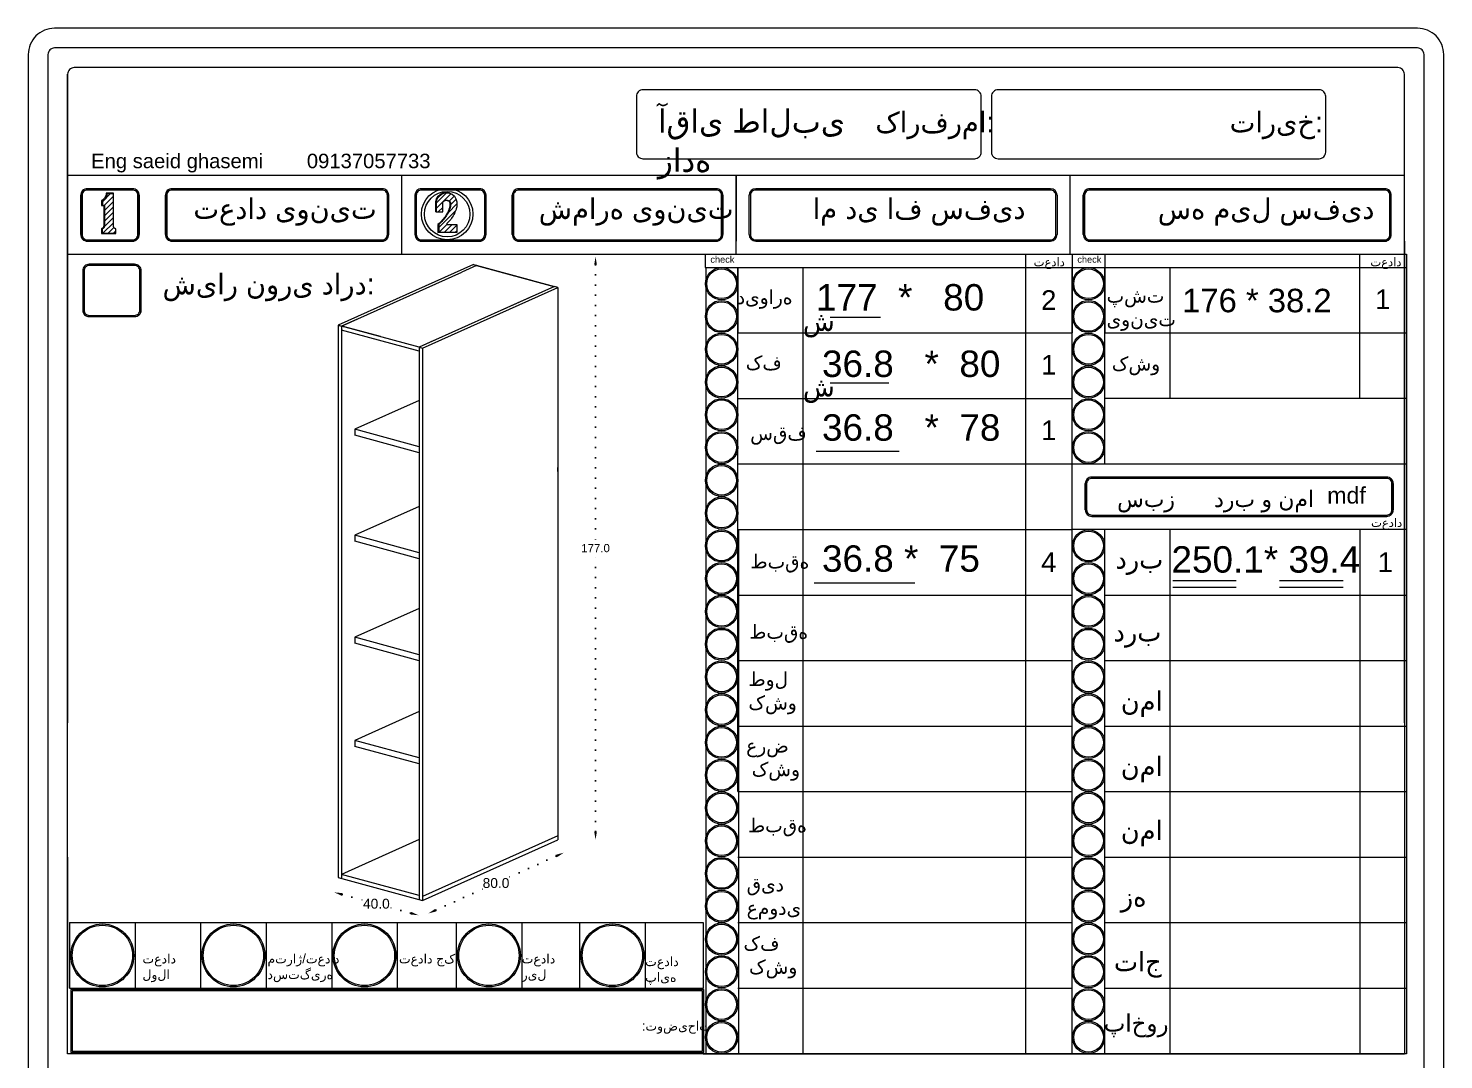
# Model space of a CAD drawing. Header units: inches. Extents: x 104 to 9740, y 936 to 6735.
# Drawn here: x 6545.2 to 6977.2, y 5445.2 to 5760 of the extents above; entities that cross this region are included whole.
import ezdxf

# ---------------------------------------------------------------- set-up
doc = ezdxf.new("R2010")
doc.units = ezdxf.units.IN
doc.header["$MEASUREMENT"] = 0
doc.linetypes.add('ACAD_ISO07W100', pattern=[3, 0, -3])
doc.styles.get("Standard").update_dxf_attribs({"font": 'arial.ttf'})
doc.dimstyles.new('Copy of Standard', dxfattribs={"dimtxt": 2.5, "dimasz": 2.5, "dimexe": 0.18, "dimexo": 0.0625, "dimgap": 0.09, "dimtad": 0, "dimtih": 1, "dimtoh": 1, "dimdec": 1, "dimzin": 0, "dimdsep": 46, "dimtxsty": 'Standard', "dimcen": 0.09, "dimse1": 1, "dimse2": 1, "dimadec": 0, "dimazin": 0, "dimtfac": 1, "dimtdec": 1, "dimtix": 1, "dimtofl": 0, "dimtmove": 0, "dimatfit": 3, "dimfxl": 1, "dimtolj": 1, "dimtzin": 0, "dimarcsym": 0})
doc.dimstyles.get("Standard").update_dxf_attribs({"dimtxt": 3, "dimasz": 2.5, "dimexe": 0.18, "dimexo": 0.0625, "dimgap": 0.09, "dimtad": 0, "dimtih": 1, "dimtoh": 1, "dimdec": 1, "dimzin": 0, "dimdsep": 46, "dimtxsty": 'Standard', "dimcen": 0.09, "dimse1": 1, "dimse2": 1, "dimadec": 0, "dimazin": 0, "dimtfac": 1, "dimtdec": 1, "dimtix": 1, "dimtofl": 0, "dimtmove": 0, "dimatfit": 0, "dimfxl": 1, "dimtolj": 1, "dimtzin": 0, "dimarcsym": 0})

# ---------------------------------------------------------------- blocks, each defined once
blk = doc.blocks.new('*D744')
at = {"color": 0, "linetype": 'ACAD_ISO07W100', "lineweight": -2, "transparency": 16777216}
for p, q in [((6706.34, 5507.31), (6691.58, 5500.69)), ((6669.6, 5490.82), (6684.35, 5497.44))]:
    blk.add_line(p, q, dxfattribs=at)
at = {"color": 0, "transparency": 16777216}
for points in [[(6706.17, 5507.69), (6706.51, 5506.93), (6708.62, 5508.33)], [(6669.43, 5491.2), (6669.77, 5490.44), (6667.32, 5489.8)]]:
    blk.add_solid(points, dxfattribs=at)
at = {"layer": 'Defpoints', "color": 0, "transparency": 16777216}
for p in [(6706.84, 5512.29), (6665.54, 5493.76), (6667.32, 5489.8)]:
    blk.add_point(p, dxfattribs=at)
at = {"color": 0, "lineweight": 20, "transparency": 16777216, "insert": (6687.97, 5499.07), "char_height": 3, "attachment_point": 5}
blk.add_mtext('\\A1;80.0', dxfattribs=at)
blk = doc.blocks.new('*D745')
at = {"color": 0, "linetype": 'ACAD_ISO07W100', "lineweight": -2, "transparency": 16777216}
for p, q in [((6641, 5495.59), (6647.41, 5493.85)), ((6661.9, 5489.9), (6655.49, 5491.65))]:
    blk.add_line(p, q, dxfattribs=at)
at = {"color": 0, "transparency": 16777216}
for points in [[(6641.11, 5495.99), (6640.89, 5495.19), (6638.59, 5496.25)], [(6662.01, 5490.31), (6661.79, 5489.5), (6664.31, 5489.25)]]:
    blk.add_solid(points, dxfattribs=at)
at = {"layer": 'Defpoints', "color": 0, "transparency": 16777216}
for p in [(6639.82, 5500.76), (6638.59, 5496.25), (6665.54, 5493.76)]:
    blk.add_point(p, dxfattribs=at)
at = {"color": 0, "lineweight": 20, "transparency": 16777216, "insert": (6651.45, 5492.75), "char_height": 3, "attachment_point": 5}
blk.add_mtext('\\A1;40.0', dxfattribs=at)
blk = doc.blocks.new('*D746')
at = {"color": 0, "linetype": 'ACAD_ISO07W100', "lineweight": -2, "transparency": 16777216}
for p, q in [((6718.35, 5687.78), (6718.35, 5602.65)), ((6718.35, 5514.79), (6718.35, 5599.92))]:
    blk.add_line(p, q, dxfattribs=at)
at = {"color": 0, "transparency": 16777216}
for points in [[(6717.94, 5687.78), (6718.77, 5687.78), (6718.35, 5690.28)], [(6717.94, 5514.79), (6718.77, 5514.79), (6718.35, 5512.29)]]:
    blk.add_solid(points, dxfattribs=at)
at = {"layer": 'Defpoints', "color": 0, "transparency": 16777216}
for p in [(6706.84, 5690.28), (6718.35, 5690.28), (6706.84, 5512.29)]:
    blk.add_point(p, dxfattribs=at)
at = {"color": 0, "lineweight": 20, "transparency": 16777216, "insert": (6718.35, 5601.29), "char_height": 2.5, "attachment_point": 5}
blk.add_mtext('\\A1;177.0', dxfattribs=at)

msp = doc.modelspace()

# ---------------------------------------------------------------- hatches: boundary and pattern name
at = {"lineweight": 20}
h = msp.add_hatch(dxfattribs=at)
h.set_pattern_fill('ANSI31', color=256, scale=9.218651)
h.set_pattern_definition([(45, (5821.9568, 6248.5832), (-0.8148213, 0.8148213), [])])
h.paths.add_polyline_path([(6571.72, 5698.83), (6571.63, 5698.88), (6571.55, 5698.93), (6571.47, 5698.99), (6571.4, 5699.06), (6571.34, 5699.14), (6571.29, 5699.23), (6571.25, 5699.32), (6571.22, 5699.42), (6571.2, 5699.51), (6571.19, 5699.61), (6571.19, 5709.54), (6569.33, 5709.54), (6569.3, 5709.31), (6569.26, 5709.08), (6569.19, 5708.86), (6569.1, 5708.64), (6569, 5708.43), (6568.88, 5708.23), (6568.74, 5708.04), (6568.58, 5707.87), (6568.41, 5707.71), (6568.23, 5707.56), (6568.03, 5707.43), (6567.83, 5707.32), (6567.83, 5705.92), (6568.23, 5705.92), (6568.54, 5705.9), (6568.54, 5699.65), (6568.53, 5699.56), (6568.51, 5699.46), (6568.47, 5699.37), (6568.43, 5699.28), (6568.38, 5699.2), (6568.32, 5699.12), (6568.25, 5699.05), (6568.18, 5698.99), (6568.1, 5698.94), (6568.01, 5698.89), (6567.92, 5698.85), (6567.83, 5698.83), (6567.83, 5697.4), (6571.92, 5697.4), (6571.92, 5698.78), (6571.82, 5698.8)])
h = msp.add_hatch(dxfattribs=at)
h.set_pattern_fill('ANSI31', color=256, scale=9.218651)
h.set_pattern_definition([(45, (5944.0426, 6248.762), (-0.8148213, 0.8148213), [])])
h.paths.add_polyline_path([(6676, 5700.04), (6672.96, 5700.04), (6672.96, 5700.39), (6673.27, 5700.69), (6673.57, 5701), (6673.85, 5701.32), (6674.13, 5701.65), (6674.38, 5701.99), (6674.63, 5702.35), (6674.85, 5702.71), (6675.07, 5703.08), (6675.27, 5703.46), (6675.45, 5703.85), (6675.61, 5704.25), (6675.67, 5704.4), (6675.76, 5704.65), (6675.84, 5704.9), (6675.91, 5705.16), (6675.97, 5705.42), (6676.01, 5705.68), (6676.03, 5705.94), (6676.05, 5706.21), (6676.04, 5706.47), (6676.03, 5706.73), (6676, 5707), (6675.75, 5707.89), (6675.25, 5708.68), (6674.54, 5709.3), (6673.78, 5709.65), (6672.99, 5709.76), (6672.07, 5709.63), (6671.23, 5709.24), (6670.54, 5708.64), (6670.04, 5707.86), (6669.79, 5706.97), (6669.8, 5706.04), (6669.8, 5703.92), (6671.7, 5703.92), (6671.7, 5706.71), (6671.88, 5707.05), (6672.13, 5707.29), (6672.43, 5707.44), (6672.77, 5707.5), (6672.99, 5707.46), (6673.11, 5707.44), (6673.12, 5707.44), (6673.32, 5707.41), (6673.63, 5707.26), (6673.87, 5707.02), (6674.03, 5706.72), (6674.09, 5706.38), (6674.09, 5706.17), (6674.08, 5705.95), (6674.06, 5705.74), (6674.03, 5705.52), (6673.99, 5705.31), (6673.94, 5705.1), (6673.88, 5704.9), (6673.81, 5704.69), (6673.72, 5704.49), (6673.63, 5704.3), (6673.53, 5704.07), (6673.32, 5703.66), (6673.1, 5703.26), (6672.86, 5702.86), (6672.61, 5702.48), (6672.35, 5702.1), (6672.07, 5701.73), (6671.77, 5701.38), (6671.46, 5701.03), (6671.14, 5700.7), (6670.81, 5700.38), (6670.47, 5700.07), (6670.47, 5697.72), (6676, 5697.72)])

# ---------------------------------------------------------------- linework, layer by layer
for p, q in [((6557.22, 5446.99), (6557.22, 5745.95)), ((6965.22, 5714.99), (6557.22, 5714.99)), ((6557.22, 5536), (6557.22, 5714.99)), ((6659.22, 5690.99), (6659.22, 5714.99)), ((6761.22, 5690.99), (6761.22, 5714.99)), ((6761.22, 5714.99), (6761.22, 5694.99)), ((6863.22, 5690.99), (6863.22, 5714.99)), ((6561.22, 5696.99), (6561.22, 5708.99)), ((6577.06, 5710.99), (6563.22, 5710.99)), ((6567.83, 5707.32), (6567.83, 5705.92)), ((6579.06, 5708.99), (6579.06, 5696.99)), ((6587.06, 5696.99), (6587.06, 5708.99)), ((6653.22, 5710.99), (6589.06, 5710.99)), ((6655.22, 5696.99), (6655.22, 5708.99)), ((6663.22, 5708.99), (6663.22, 5696.99)), ((6682.92, 5710.99), (6665.22, 5710.99)), ((6684.92, 5696.99), (6684.92, 5708.99)), ((6692.92, 5696.99), (6692.92, 5708.99)), ((6755.22, 5710.99), (6694.92, 5710.99)), ((6757.22, 5708.99), (6757.22, 5696.99)), ((6765.22, 5696.99), (6765.22, 5708.99)), ((6857.22, 5710.99), (6767.22, 5710.99)), ((6859.22, 5708.99), (6859.22, 5696.99)), ((6867.22, 5696.99), (6867.22, 5708.99)), ((6959.22, 5710.99), (6869.22, 5710.99)), ((6961.22, 5696.99), (6961.22, 5708.99)), ((6563.22, 5694.99), (6577.06, 5694.99)), ((6567.83, 5697.4), (6571.92, 5697.4)), ((6653.22, 5694.99), (6589.06, 5694.99)), ((6665.22, 5694.99), (6682.92, 5694.99)), ((6755.22, 5694.99), (6694.92, 5694.99)), ((6767.22, 5694.99), (6857.22, 5694.99)), ((6869.22, 5694.99), (6959.22, 5694.99)), ((6965.22, 5694.99), (6965.22, 5446.99)), ((6557.22, 5690.99), (6965.22, 5690.99)), ((6557.22, 5690.99), (6965.22, 5690.99)), ((6751.82, 5690.99), (6751.82, 5686.99)), ((6849.65, 5446.99), (6849.65, 5690.99)), ((6863.82, 5690.99), (6863.82, 5666.99)), ((6873.82, 5690.99), (6873.82, 5666.99)), ((6951.6, 5646.99), (6951.6, 5690.99)), ((6751.82, 5686.99), (6965.82, 5686.99)), ((6752.09, 5446.99), (6752.09, 5686.99)), ((6761.82, 5530.99), (6761.82, 5686.99)), ((6761.82, 5526.99), (6761.82, 5686.99)), ((6761.82, 5686.99), (6761.82, 5666.99)), ((6781.63, 5686.99), (6781.63, 5446.99)), ((6863.82, 5530.99), (6863.82, 5686.99)), ((6863.82, 5446.99), (6863.82, 5686.99)), ((6873.82, 5646.99), (6873.82, 5686.99)), ((6873.82, 5626.99), (6873.82, 5686.99)), ((6873.82, 5626.99), (6873.82, 5686.99)), ((6873.82, 5686.99), (6873.82, 5666.99)), ((6893.63, 5686.99), (6893.63, 5646.99)), ((6789.98, 5671.74), (6805.31, 5671.74)), ((6761.82, 5666.99), (6863.82, 5666.99)), ((6873.82, 5666.99), (6965.82, 5666.99)), ((6789.98, 5651.74), (6807.87, 5651.74)), ((6761.82, 5646.99), (6863.82, 5646.99)), ((6965.82, 5646.99), (6873.82, 5646.99)), ((6965.82, 5646.99), (6945.82, 5646.99)), ((6785.64, 5630.85), (6811.05, 5630.85)), ((6761.82, 5626.99), (6965.82, 5626.99)), ((6867.82, 5612.99), (6867.82, 5620.99)), ((6959.82, 5622.99), (6869.82, 5622.99)), ((6961.82, 5620.99), (6961.82, 5612.99)), ((6959.82, 5610.99), (6869.82, 5610.99)), ((6761.82, 5606.99), (6863.82, 5606.99)), ((6762.09, 5446.99), (6762.09, 5606.99)), ((6965.82, 5606.99), (6863.82, 5606.99)), ((6873.82, 5446.99), (6873.82, 5606.99)), ((6893.63, 5606.99), (6893.63, 5506.99)), ((6951.6, 5606.99), (6951.6, 5446.99)), ((6785.07, 5590.74), (6815.83, 5590.74)), ((6894.52, 5591.38), (6913.85, 5591.38)), ((6927.15, 5591.38), (6946.49, 5591.38)), ((6761.82, 5586.99), (6863.82, 5586.99)), ((6761.82, 5586.99), (6781.63, 5586.99)), ((6761.82, 5586.99), (6863.82, 5586.99)), ((6830.33, 5586.99), (6863.82, 5586.99)), ((6873.82, 5586.99), (6965.82, 5586.99)), ((6893.63, 5586.99), (6893.63, 5486.99)), ((6894.52, 5589.36), (6913.85, 5589.36)), ((6927.15, 5589.36), (6946.49, 5589.36)), ((6761.82, 5566.99), (6781.63, 5566.99)), ((6761.82, 5566.99), (6863.82, 5566.99)), ((6873.82, 5566.99), (6965.82, 5566.99)), ((6873.82, 5566.99), (6965.82, 5566.99)), ((6893.63, 5566.99), (6893.63, 5466.99)), ((6761.82, 5546.99), (6863.82, 5546.99)), ((6873.82, 5546.99), (6965.82, 5546.99)), ((6893.63, 5546.99), (6893.63, 5446.99)), ((6761.82, 5526.99), (6863.82, 5526.99)), ((6849.65, 5526.99), (6863.82, 5526.99)), ((6873.82, 5526.99), (6965.82, 5526.99)), ((6557.22, 5506.99), (6557.22, 5466.99)), ((6557.22, 5506.99), (6557.22, 5466.99)), ((6761.82, 5506.99), (6863.82, 5506.99)), ((6849.65, 5506.99), (6863.82, 5506.99)), ((6873.82, 5506.99), (6965.82, 5506.99)), ((6873.82, 5506.99), (6965.82, 5506.99)), ((6557.82, 5486.99), (6751.2, 5486.99)), ((6557.82, 5486.99), (6557.82, 5466.99)), ((6577.82, 5486.99), (6577.82, 5466.99)), ((6597.82, 5486.99), (6597.82, 5466.99)), ((6617.82, 5486.99), (6617.82, 5466.99)), ((6637.82, 5486.99), (6637.82, 5466.99)), ((6657.82, 5486.99), (6657.82, 5466.99)), ((6675.81, 5486.99), (6675.81, 5466.99)), ((6695.81, 5486.99), (6695.81, 5466.99)), ((6713.49, 5486.99), (6713.49, 5466.99)), ((6733.49, 5486.99), (6733.49, 5466.99)), ((6751.2, 5486.99), (6751.2, 5466.99)), ((6761.82, 5486.99), (6863.82, 5486.99)), ((6761.82, 5486.99), (6863.82, 5486.99)), ((6849.65, 5486.99), (6863.82, 5486.99)), ((6873.82, 5486.99), (6965.82, 5486.99)), ((6873.82, 5486.99), (6965.82, 5486.99)), ((6557.82, 5466.99), (6751.2, 5466.99)), ((6761.82, 5466.99), (6863.82, 5466.99)), ((6761.82, 5466.99), (6863.82, 5466.99)), ((6849.65, 5466.99), (6863.82, 5466.99)), ((6873.82, 5466.99), (6965.82, 5466.99)), ((6873.82, 5466.99), (6965.82, 5466.99)), ((6751.22, 5446.99), (6557.22, 5446.99)), ((6751.22, 5446.99), (6557.22, 5446.99)), ((6751.22, 5446.99), (6863.22, 5446.99)), ((6751.22, 5446.99), (6965.22, 5446.99)), ((6751.22, 5446.99), (6863.22, 5446.99)), ((6751.22, 5446.99), (6965.22, 5446.99)), ((6751.82, 5446.99), (6863.82, 5446.99))]:
    msp.add_line(p, q, dxfattribs=at)
at = {"linetype": 'Continuous', "lineweight": 20, "extrusion": (5.55112e-17, 0.936966, 0.34942)}
for p, q in [((6681.12, 5687.89), (6639.82, 5669.35)), ((6640.85, 5669.07), (6677.5, 5685.52)), ((6682, 5687.54), (6677.5, 5685.52)), ((6681.12, 5687.89), (6705.82, 5681.17)), ((6682.15, 5687.61), (6682, 5687.54)), ((6699.23, 5682.85), (6682, 5687.54)), ((6682, 5687.54), (6705.66, 5681.1)), ((6665.54, 5662.35), (6706.84, 5680.89)), ((6705.82, 5681.17), (6687.39, 5672.9)), ((6706.84, 5680.89), (6705.82, 5681.17)), ((6706.84, 5680.89), (6706.84, 5512.29)), ((6699.46, 5678.32), (6664.51, 5662.63)), ((6639.82, 5669.35), (6641.36, 5668.93)), ((6639.82, 5669.35), (6639.82, 5502.59)), ((6639.82, 5669.35), (6640.85, 5669.07)), ((6639.82, 5669.35), (6639.82, 5500.76)), ((6645.35, 5671.09), (6640.85, 5669.07)), ((6640.85, 5669.07), (6640.85, 5667.85)), ((6664.51, 5662.63), (6640.85, 5669.07)), ((6640.85, 5668.93), (6640.85, 5500.48)), ((6664.51, 5661.41), (6640.85, 5667.85)), ((6652.74, 5665.84), (6641.36, 5668.93)), ((6669.02, 5664.66), (6664.51, 5662.63)), ((6664.51, 5662.63), (6665.54, 5662.35)), ((6664.51, 5662.63), (6664.51, 5494.04)), ((6664.51, 5662.63), (6664.51, 5661.41)), ((6665.54, 5662.35), (6665.54, 5494.98)), ((6664.51, 5646.4), (6644.89, 5637.6)), ((6644.89, 5637.6), (6644.89, 5635.77)), ((6664.51, 5632.26), (6644.89, 5637.6)), ((6664.51, 5630.43), (6644.89, 5635.77)), ((6706.84, 5624.69), (6706.84, 5625.91)), ((6664.51, 5614.03), (6644.89, 5605.23)), ((6644.89, 5605.23), (6644.89, 5603.4)), ((6664.51, 5599.89), (6644.89, 5605.23)), ((6664.51, 5598.06), (6644.89, 5603.4)), ((6664.51, 5582.9), (6644.89, 5574.1)), ((6644.89, 5574.1), (6644.89, 5572.26)), ((6664.51, 5568.76), (6644.89, 5574.1)), ((6664.51, 5566.93), (6644.89, 5572.26)), ((6664.51, 5551.4), (6644.89, 5542.6)), ((6644.89, 5542.6), (6644.89, 5540.77)), ((6664.51, 5537.26), (6644.89, 5542.6)), ((6664.51, 5535.43), (6644.89, 5540.77)), ((6706.84, 5513.52), (6665.54, 5494.98)), ((6664.51, 5512.32), (6640.85, 5501.7)), ((6665.54, 5493.76), (6706.84, 5512.29)), ((6639.82, 5500.76), (6654.29, 5496.82)), ((6639.82, 5500.76), (6665.54, 5493.76)), ((6664.51, 5495.26), (6640.85, 5501.7)), ((6665.54, 5494.98), (6665.54, 5493.76))]:
    msp.add_line(p, q, dxfattribs=at)
at = {"lineweight": 20}
for points in [[(6553.22, 5153.95), (6969.22, 5153.95, 0.414214), (6977.22, 5161.95), (6977.22, 5751.95, 0.414214), (6969.22, 5759.95), (6553.22, 5759.95, 0.414214), (6545.22, 5751.95), (6545.22, 5161.95, 0.414214)], [(6553.22, 5159.95), (6969.22, 5159.95, 0.414214), (6971.22, 5161.95), (6971.22, 5751.95, 0.414214), (6969.22, 5753.95), (6553.22, 5753.95, 0.414214), (6551.22, 5751.95), (6551.22, 5161.95, 0.414214)], [(6836.07, 5739.2, 0.414214), (6834.07, 5741.2), (6732.82, 5741.2, 0.414214), (6730.82, 5739.2), (6730.82, 5722.16, 0.414214), (6732.82, 5720.16), (6834.07, 5720.16, 0.414214), (6836.07, 5722.16)], [(6841.2, 5720.16), (6939.2, 5720.16, 0.414214), (6941.2, 5722.16), (6941.2, 5739.2, 0.414214), (6939.2, 5741.2), (6841.2, 5741.2, 0.414214), (6839.2, 5739.2), (6839.2, 5722.16, 0.414214)], [(6941.2, 5739.2, 0.414214), (6939.2, 5741.2), (6841.2, 5741.2, 0.414214), (6839.2, 5739.2), (6839.2, 5722.16, 0.414214), (6841.2, 5720.16), (6939.2, 5720.16, 0.414214), (6941.2, 5722.16)], [(6579.06, 5708.99, 0.414214), (6577.06, 5710.99), (6563.22, 5710.99, 0.414214), (6561.22, 5708.99), (6561.22, 5696.99, 0.414214), (6563.22, 5694.99), (6577.06, 5694.99, 0.414214), (6579.06, 5696.99)], [(6578.66, 5708.99, 0.414214), (6577.06, 5710.59), (6563.22, 5710.59, 0.414214), (6561.62, 5708.99), (6561.62, 5696.99, 0.414214), (6563.22, 5695.39), (6577.06, 5695.39, 0.414214), (6578.66, 5696.99)], [(6655.22, 5708.99, 0.414214), (6653.22, 5710.99), (6589.06, 5710.99, 0.414214), (6587.06, 5708.99), (6587.06, 5696.99, 0.414214), (6589.06, 5694.99), (6653.22, 5694.99, 0.414214), (6655.22, 5696.99)], [(6654.82, 5708.99, 0.414214), (6653.22, 5710.59), (6589.06, 5710.59, 0.414214), (6587.46, 5708.99), (6587.46, 5696.99, 0.414214), (6589.06, 5695.39), (6653.22, 5695.39, 0.414214), (6654.82, 5696.99)], [(6684.92, 5708.99, 0.414214), (6682.92, 5710.99), (6665.22, 5710.99, 0.414214), (6663.22, 5708.99), (6663.22, 5696.99, 0.414214), (6665.22, 5694.99), (6682.92, 5694.99, 0.414214), (6684.92, 5696.99)], [(6684.52, 5708.99, 0.414214), (6682.92, 5710.59), (6665.22, 5710.59, 0.414214), (6663.62, 5708.99), (6663.62, 5696.99, 0.414214), (6665.22, 5695.39), (6682.92, 5695.39, 0.414214), (6684.52, 5696.99)], [(6757.22, 5708.99, 0.414214), (6755.22, 5710.99), (6694.92, 5710.99, 0.414214), (6692.92, 5708.99), (6692.92, 5696.99, 0.414214), (6694.92, 5694.99), (6755.22, 5694.99, 0.414214), (6757.22, 5696.99)], [(6756.82, 5708.99, 0.414214), (6755.22, 5710.59), (6694.92, 5710.59, 0.414214), (6693.32, 5708.99), (6693.32, 5696.99, 0.414214), (6694.92, 5695.39), (6755.22, 5695.39, 0.414214), (6756.82, 5696.99)], [(6858.82, 5708.99, 0.414214), (6857.22, 5710.59), (6767.22, 5710.59, 0.414214), (6765.62, 5708.99), (6765.62, 5696.99, 0.414214), (6767.22, 5695.39), (6857.22, 5695.39, 0.414214), (6858.82, 5696.99)], [(6961.22, 5708.99, 0.414214), (6959.22, 5710.99), (6869.22, 5710.99, 0.414214), (6867.22, 5708.99), (6867.22, 5696.99, 0.414214), (6869.22, 5694.99), (6959.22, 5694.99, 0.414214), (6961.22, 5696.99)], [(6960.82, 5708.99, 0.414214), (6959.22, 5710.59), (6869.22, 5710.59, 0.414214), (6867.62, 5708.99), (6867.62, 5696.99, 0.414214), (6869.22, 5695.39), (6959.22, 5695.39, 0.414214), (6960.82, 5696.99)], [(6579.67, 5685.95, 0.414214), (6577.67, 5687.95), (6563.82, 5687.95, 0.414214), (6561.82, 5685.95), (6561.82, 5673.95, 0.414214), (6563.82, 5671.95), (6577.67, 5671.95, 0.414214), (6579.67, 5673.95)], [(6579.67, 5685.95, 0.414214), (6577.67, 5687.95), (6563.82, 5687.95, 0.414214), (6561.82, 5685.95), (6561.82, 5673.95, 0.414214), (6563.82, 5671.95), (6577.67, 5671.95, 0.414214), (6579.67, 5673.95)], [(6579.27, 5685.95, 0.414214), (6577.67, 5687.55), (6563.82, 5687.55, 0.414214), (6562.22, 5685.95), (6562.22, 5673.95, 0.414214), (6563.82, 5672.35), (6577.67, 5672.35, 0.414214), (6579.27, 5673.95)], [(6579.27, 5685.95, 0.414214), (6577.67, 5687.55), (6563.82, 5687.55, 0.414214), (6562.22, 5685.95), (6562.22, 5673.95, 0.414214), (6563.82, 5672.35), (6577.67, 5672.35, 0.414214), (6579.27, 5673.95)], [(6961.82, 5620.99, 0.414214), (6959.82, 5622.99), (6869.82, 5622.99, 0.414214), (6867.82, 5620.99), (6867.82, 5612.99, 0.414214), (6869.82, 5610.99), (6959.82, 5610.99, 0.414214), (6961.82, 5612.99)], [(6961.42, 5620.99, 0.414214), (6959.82, 5622.59), (6869.82, 5622.59, 0.414214), (6868.22, 5620.99), (6868.22, 5612.99, 0.414214), (6869.82, 5611.39), (6959.82, 5611.39, 0.414214), (6961.42, 5612.99)]]:
    msp.add_lwpolyline(points, format="xyb", close=True, dxfattribs=at)
for points in [[(6965.22, 5547.93), (6965.22, 5745.95, 0.414214), (6963.22, 5747.95), (6559.22, 5747.95, 0.414214), (6557.22, 5745.95), (6557.22, 5547.93)], [(6836.07, 5739.2, 0.414214), (6834.07, 5741.2), (6732.82, 5741.2, 0.414214), (6730.82, 5739.2), (6730.82, 5722.16, 0.414214), (6732.82, 5720.16), (6834.07, 5720.16, 0.414214), (6836.07, 5722.16), (6836.07, 5739.2)]]:
    msp.add_lwpolyline(points, format="xyb", dxfattribs=at)
for points in [[(6567.51, 5697.34), (6571.92, 5697.34), (6571.92, 5697.4), (6571.92, 5698.78), (6571.82, 5698.8), (6571.72, 5698.83), (6571.63, 5698.88), (6571.55, 5698.93), (6571.47, 5698.99), (6571.4, 5699.06), (6571.34, 5699.14), (6571.29, 5699.23), (6571.25, 5699.32), (6571.22, 5699.42), (6571.2, 5699.51), (6571.19, 5699.61), (6571.19, 5709.54), (6571.19, 5709.6), (6569.03, 5709.6), (6569, 5709.36), (6568.96, 5709.13), (6568.89, 5708.91), (6568.8, 5708.69), (6568.69, 5708.48), (6568.57, 5708.28), (6568.43, 5708.09), (6568.27, 5707.91), (6568.1, 5707.75), (6567.92, 5707.6), (6567.72, 5707.47), (6567.51, 5707.36), (6567.51, 5705.92), (6567.83, 5705.92), (6568.23, 5705.92), (6568.23, 5699.61), (6568.22, 5699.52), (6568.2, 5699.42), (6568.17, 5699.33), (6568.12, 5699.24), (6568.07, 5699.16), (6568.01, 5699.08), (6567.94, 5699.01), (6567.87, 5698.95), (6567.79, 5698.89), (6567.7, 5698.84), (6567.61, 5698.81), (6567.51, 5698.78), (6567.51, 5697.34), (6567.83, 5697.4), (6567.83, 5698.83), (6567.92, 5698.85), (6568.01, 5698.89), (6568.1, 5698.94), (6568.18, 5698.99), (6568.25, 5699.05), (6568.32, 5699.12), (6568.38, 5699.2), (6568.43, 5699.28), (6568.47, 5699.37), (6568.51, 5699.46), (6568.53, 5699.56), (6568.54, 5699.65), (6568.54, 5705.9), (6568.23, 5705.92)], [(6567.51, 5707.36), (6567.83, 5707.32), (6568.03, 5707.43), (6568.23, 5707.56), (6568.41, 5707.71), (6568.58, 5707.87), (6568.74, 5708.04), (6568.88, 5708.23), (6569, 5708.43), (6569.1, 5708.64), (6569.19, 5708.86), (6569.26, 5709.08), (6569.3, 5709.31), (6569.33, 5709.54)], [(6569.03, 5709.6), (6569.33, 5709.54), (6571.19, 5709.54)], [(6669.56, 5703.92), (6669.56, 5706.07), (6669.55, 5707), (6669.8, 5707.89), (6670.3, 5708.68), (6671, 5709.3), (6671.85, 5709.69), (6672.77, 5709.82), (6673.7, 5709.69), (6673.78, 5709.65), (6674.54, 5709.3), (6675.25, 5708.68), (6675.75, 5707.89), (6676, 5707), (6676.03, 5706.73), (6676.04, 5706.47), (6676.05, 5706.21), (6676.03, 5705.94), (6676.01, 5705.68), (6675.97, 5705.42), (6675.91, 5705.16), (6675.84, 5704.9), (6675.76, 5704.65), (6675.67, 5704.4), (6675.61, 5704.25), (6675.45, 5703.85), (6675.27, 5703.46), (6675.07, 5703.08), (6674.85, 5702.71), (6674.63, 5702.35), (6674.38, 5701.99), (6674.13, 5701.65), (6673.85, 5701.32), (6673.57, 5701), (6673.27, 5700.69), (6672.96, 5700.39), (6672.96, 5700.04), (6676, 5700.04), (6676, 5697.72), (6676, 5697.66), (6670.23, 5697.66)], [(6669.56, 5703.92), (6669.8, 5703.92), (6671.7, 5703.92), (6671.7, 5706.65), (6671.72, 5706.75), (6671.88, 5707.05), (6672.13, 5707.29), (6672.43, 5707.44), (6672.77, 5707.5), (6672.99, 5707.46), (6673.11, 5707.44), (6673.12, 5707.44)], [(6669.8, 5703.92), (6669.8, 5706.04), (6669.79, 5706.97), (6670.04, 5707.86), (6670.54, 5708.64), (6671.23, 5709.24), (6672.07, 5709.63), (6672.99, 5709.76), (6673.78, 5709.65)], [(6673.67, 5707.05), (6673.83, 5706.75), (6673.89, 5706.41), (6673.89, 5706.19), (6673.88, 5705.97), (6673.86, 5705.75), (6673.83, 5705.54), (6673.79, 5705.33), (6673.74, 5705.11), (6673.67, 5704.91), (6673.6, 5704.7), (6673.52, 5704.5), (6673.43, 5704.3), (6673.33, 5704.08), (6673.12, 5703.66), (6672.89, 5703.25), (6672.65, 5702.85), (6672.4, 5702.46), (6672.13, 5702.08), (6671.84, 5701.71), (6671.55, 5701.35), (6671.24, 5701.01), (6670.91, 5700.67), (6670.58, 5700.35), (6670.23, 5700.04), (6670.23, 5697.66), (6670.47, 5697.72), (6676, 5697.72)], [(6673.67, 5707.05), (6673.42, 5707.29), (6673.12, 5707.44), (6673.32, 5707.41), (6673.63, 5707.26), (6673.87, 5707.02), (6674.03, 5706.72), (6674.09, 5706.38), (6674.09, 5706.17), (6674.08, 5705.95), (6674.06, 5705.74), (6674.03, 5705.52), (6673.99, 5705.31), (6673.94, 5705.1), (6673.88, 5704.9), (6673.81, 5704.69), (6673.72, 5704.49), (6673.63, 5704.3), (6673.53, 5704.07), (6673.32, 5703.66), (6673.1, 5703.26), (6672.86, 5702.86), (6672.61, 5702.48), (6672.35, 5702.1), (6672.07, 5701.73), (6671.77, 5701.38), (6671.46, 5701.03), (6671.14, 5700.7), (6670.81, 5700.38), (6670.47, 5700.07)], [(6670.23, 5700.04), (6670.47, 5700.07), (6670.47, 5697.72)]]:
    msp.add_lwpolyline(points, dxfattribs=at)
for points in [[(6557.22, 5690.99), (6965.22, 5690.99), (6965.22, 5446.99), (6557.22, 5446.99)], [(6751.82, 5446.99), (6557.22, 5446.99), (6557.22, 5690.99), (6965.82, 5690.99), (6965.82, 5446.99)], [(6751.42, 5466.59), (6558.22, 5466.59), (6558.22, 5447.39), (6751.42, 5447.39)], [(6751.02, 5466.19), (6558.62, 5466.19), (6558.62, 5447.79), (6751.02, 5447.79)]]:
    msp.add_lwpolyline(points, close=True, dxfattribs=at)
for centre, radius in [((6673.07, 5703.25), 7.86), ((6673.07, 5703.25), 6.94), ((6756.82, 5681.99), 4.92), ((6756.82, 5681.99), 4.52), ((6868.82, 5681.99), 4.92), ((6868.82, 5681.99), 4.52), ((6756.82, 5671.99), 4.92), ((6756.82, 5671.99), 4.52), ((6868.82, 5671.99), 4.92), ((6868.82, 5671.99), 4.52), ((6756.82, 5661.99), 4.92), ((6756.82, 5661.99), 4.52), ((6868.82, 5661.99), 4.92), ((6868.82, 5661.99), 4.52), ((6756.82, 5651.99), 4.92), ((6756.82, 5651.99), 4.52), ((6868.82, 5651.99), 4.92), ((6868.82, 5651.99), 4.52), ((6756.82, 5641.99), 4.92), ((6756.82, 5641.99), 4.52), ((6868.82, 5641.99), 4.92), ((6868.82, 5641.99), 4.52), ((6756.82, 5631.99), 4.92), ((6756.82, 5631.99), 4.52), ((6868.82, 5631.99), 4.92), ((6868.82, 5631.99), 4.52), ((6756.82, 5621.99), 4.92), ((6756.82, 5621.99), 4.52), ((6756.82, 5611.99), 4.92), ((6756.82, 5611.99), 4.52), ((6756.82, 5601.99), 4.92), ((6756.82, 5601.99), 4.52), ((6868.82, 5601.99), 4.92), ((6868.82, 5601.99), 4.52), ((6756.82, 5591.99), 4.92), ((6756.82, 5591.99), 4.52), ((6868.82, 5591.99), 4.92), ((6868.82, 5591.99), 4.52), ((6756.82, 5581.99), 4.92), ((6756.82, 5581.99), 4.52), ((6868.82, 5581.99), 4.92), ((6868.82, 5581.99), 4.52), ((6756.82, 5571.99), 4.92), ((6756.82, 5571.99), 4.52), ((6868.82, 5571.99), 4.92), ((6868.82, 5571.99), 4.52), ((6756.82, 5561.99), 4.92), ((6756.82, 5561.99), 4.52), ((6868.82, 5561.99), 4.92), ((6868.82, 5561.99), 4.52), ((6756.82, 5551.99), 4.92), ((6756.82, 5551.99), 4.52), ((6868.82, 5551.99), 4.92), ((6868.82, 5551.99), 4.52), ((6756.82, 5541.99), 4.92), ((6868.82, 5541.99), 4.92), ((6756.82, 5541.99), 4.52), ((6868.82, 5541.99), 4.52), ((6756.82, 5531.99), 4.92), ((6756.82, 5531.99), 4.52), ((6868.82, 5531.99), 4.92), ((6868.82, 5531.99), 4.52), ((6756.82, 5521.99), 4.92), ((6756.82, 5521.99), 4.52), ((6868.82, 5521.99), 4.92), ((6868.82, 5521.99), 4.52), ((6756.82, 5511.99), 4.92), ((6868.82, 5511.99), 4.92), ((6756.82, 5511.99), 4.52), ((6868.82, 5511.99), 4.52), ((6756.82, 5501.99), 4.92), ((6756.82, 5501.99), 4.52), ((6868.82, 5501.99), 4.92), ((6868.82, 5501.99), 4.52), ((6756.82, 5491.99), 4.92), ((6756.82, 5491.99), 4.52), ((6868.82, 5491.99), 4.92), ((6868.82, 5491.99), 4.52), ((6567.82, 5476.99), 9.6), ((6607.82, 5476.99), 9.6), ((6647.82, 5476.99), 9.6), ((6685.81, 5476.99), 9.6), ((6723.49, 5476.99), 9.6), ((6756.82, 5481.99), 4.92), ((6756.82, 5481.99), 4.52), ((6868.82, 5481.99), 4.92), ((6868.82, 5481.99), 4.52), ((6567.82, 5476.99), 9.2), ((6607.82, 5476.99), 9.2), ((6647.82, 5476.99), 9.2), ((6685.81, 5476.99), 9.2), ((6723.49, 5476.99), 9.2), ((6756.82, 5471.99), 4.92), ((6756.82, 5471.99), 4.52), ((6868.82, 5471.99), 4.92), ((6868.82, 5471.99), 4.52), ((6756.82, 5461.99), 4.92), ((6756.82, 5461.99), 4.52), ((6868.82, 5461.99), 4.92), ((6868.82, 5461.99), 4.52), ((6756.82, 5451.99), 4.92), ((6756.82, 5451.99), 4.52), ((6868.82, 5451.99), 4.92), ((6868.82, 5451.99), 4.52)]:
    msp.add_circle(centre, radius, dxfattribs=at)
for centre, start, end in [((6563.22, 5708.99), 90, 180), ((6577.06, 5708.99), 0, 90), ((6589.06, 5708.99), 90, 180), ((6653.22, 5708.99), 0, 90), ((6665.22, 5708.99), 90, 180), ((6682.92, 5708.99), 0, 90), ((6694.92, 5708.99), 90, 180), ((6755.22, 5708.99), 0, 90), ((6767.22, 5708.99), 90, 180), ((6857.22, 5708.99), 0, 90), ((6869.22, 5708.99), 90, 180), ((6959.22, 5708.99), 0, 90), ((6563.22, 5696.99), 180, 270), ((6577.06, 5696.99), 270, 0), ((6589.06, 5696.99), 180, 270), ((6653.22, 5696.99), 270, 0), ((6665.22, 5696.99), 180, 270), ((6682.92, 5696.99), 270, 0), ((6694.92, 5696.99), 180, 270), ((6755.22, 5696.99), 270, 0), ((6767.22, 5696.99), 180, 270), ((6857.22, 5696.99), 270, 0), ((6869.22, 5696.99), 180, 270), ((6959.22, 5696.99), 270, 0), ((6869.82, 5620.99), 90, 180), ((6959.82, 5620.99), 0, 90), ((6869.82, 5612.99), 180, 270), ((6959.82, 5612.99), 270, 0)]:
    msp.add_arc(centre, 2, start, end, dxfattribs=at)

# ---------------------------------------------------------------- texts
at = {"lineweight": 20, "attachment_point": 1}
for s, width, gutter_width, heights, insert, char_height in [('{\\fArial|b0|i0|c178|p34;آقای طالبی زاده}', 61.9241, 323.85, [0], (6737.39, 5735.23), 7.1441), ('{\\fArial|b0|i0|c178|p34;کارفرما:}', 0.2338, 164.79, [0], (6803.76, 5734.5), 6.3113), ('تاریخ:', 0.2338, 164.79, [0], (6911.89, 5734.5), 6.311), ('{\\fArial|b0|i0|c178|p34;Eng saeid ghasemi}', 79.2452, 164.79, [0], (6564.39, 5721.68), 4.4179), ('{\\fArial|b0|i0|c178|p34;09137057733 }', 65.4498, 164.79, [0], (6630.23, 5721.68), 4.4179), ('{\\fArial|b0|i0|c178|p34;تعداد یونیت}', 65.4498, 164.79, [0], (6595.59, 5708.1), 6.3113), ('{\\fArial|b0|i0|c178|p34;شماره یونیت}', 65.4498, 164.79, [0], (6701.02, 5708.1), 6.3113), ('{\\fArial|b0|i0|c178|p34;ام دی اف سفید}', 65.4498, 164.79, [0], (6784.63, 5708.1), 6.3113), ('{\\fArial|b0|i0|c178|p34;سه میل سفید}', 65.4498, 164.79, [0], (6889.96, 5708.1), 6.3113), ('{\\fArial|b0|i0|c178|p34;check}', 65.4498, 164.79, [0], (6753.4, 5690.41), 2.0101), ('{\\fArial|b0|i0|c178|p34;تعداد }', 65.4498, 164.79, [0], (6852.07, 5690), 2.6665), ('{\\fArial|b0|i0|c178|p34;check}', 65.4498, 164.79, [0], (6865.4, 5690.41), 2.0101), ('{\\fArial|b0|i0|c178|p34;تعداد }', 10.9902, 164.79, [0], (6954.83, 5690), 2.6665), ('{\\fArial|b0|i0|c178|p34;شیار نوری دارد:}', 65.4498, 164.79, [0], (6586.2, 5685.06), 6.3113), ('{\\fArial|b0|i0|c178|p34;شیار نوری دارد:}', 65.4498, 164.79, [0], (6586.2, 5685.06), 6.3113), ('177  *   80', 61.9823, 462.54, [8.23], (6785.64, 5681.88), 8.0603), ('{\\fArial|b0|i0|c178|p34;دیواره }', 17.3175, 247.18, [0], (6761.47, 5680.07), 4.3074), ('2{\\fArial|b0|i0|c178|p34; }', 8.5903, 164.79, [0], (6854.35, 5680.01), 6), ('{\\fArial|b0|i0|c178|p34;پشت \\Pیونیت}', 19.3052, 247.18, [0], (6874.33, 5680.52), 4.3074), ('176 * 38.2', 58.0086, 411.15, [7.32], (6897.38, 5680.45), 7.165), ('1{\\fArial|b0|i0|c178|p34; }', 8.5903, 164.79, [0], (6956.3, 5680.28), 6), ('{\\fArial|b0|i0|c178|p34;ش}', 15.3157, 346.26, [0], (6781.63, 5673.63), 6.0339), ('{\\fArial|b0|i0|c178|p34;کف }', 15.3367, 247.18, [0], (6764.21, 5660.07), 4.3074), ('36.8   *  80', 65.2593, 462.54, [0], (6787.46, 5661.6), 8.0603), ('1{\\fArial|b0|i0|c178|p34; }', 8.5903, 164.79, [0], (6854.35, 5660.28), 6), ('{\\fArial|b0|i0|c178|p34;کشو }', 17.7019, 247.18, [0], (6875.93, 5659.8), 4.3074), ('{\\fArial|b0|i0|c178|p34;ش}', 15.3157, 346.26, [0], (6781.63, 5653.63), 6.0339), ('36.8   *  78', 66.8047, 462.54, [8.24], (6787.46, 5642.15), 8.0603), ('سقف', 20.995, 247.18, [0], (6765.56, 5638.6), 4.307), ('1{\\fArial|b0|i0|c178|p34; }', 8.5903, 164.79, [0], (6854.35, 5640.28), 6), ('سبز', 37.9723, 164.79, [0], (6877.55, 5618.91), 5.058), ('{\\fArial|b0|i0|c178|p34;درب و نما}', 36.0682, 164.79, [0], (6907.16, 5618.91), 5.0582), ('mdf', 17.2431, 132.07, [0], (6941.67, 5619.95), 5.058), ('{\\fArial|b0|i0|c178|p34;تعداد }', 10.7715, 164.79, [0], (6955.05, 5610.43), 2.6665), ('{\\fArial|b0|i0|c178|p34;طبقه}', 98.1747, 247.18, [0], (6765.61, 5599.4), 4.3074), ('{\\fArial|b0|i0|c178|p34;3}6.8 *  75', 65.2593, 462.54, [0], (6787.46, 5602.15), 8.0603), ('4', 8.5903, 164.79, [0], (6854.35, 5600.01), 6), ('250.1* 39.4', 65.2593, 462.54, [8.23], (6894.13, 5601.88), 8.0603), ('1{\\fArial|b0|i0|c178|p34; }', 8.5903, 164.79, [0], (6957.07, 5600.01), 6), ('{\\fArial|b0|i0|c178|p34;درب}', 20.6748, 340.12, [0], (6877.02, 5600.99), 5.927), ('{\\fArial|b0|i0|c178|p34;طبقه}', 14.1457, 164.79, [0], (6765.25, 5577.94), 4.3074), ('{\\fArial|b0|i0|c178|p34;درب}', 13.4202, 164.79, [0], (6876.44, 5578.77), 5.927), ('{\\fArial|b0|i0|c178|p34;طول \\Pکشو}', 17.6756, 164.79, [0], (6765.01, 5563.51), 4.3074), ('{\\fArial|b0|i0|c178|p34;نما}', 11.1787, 164.79, [0], (6878.68, 5557.6), 5.927), ('{\\fArial|b0|i0|c178|p34;عرض \\P کشو}', 18.5758, 164.79, [0], (6764.33, 5543.2), 4.3074), ('{\\fArial|b0|i0|c178|p34;نما}', 11.1787, 164.79, [0], (6878.68, 5537.71), 5.927), ('{\\fArial|b0|i0|c178|p34;طبقه}', 14.2061, 164.79, [0], (6764.87, 5518.89), 4.3074), ('{\\fArial|b0|i0|c178|p34;نما}', 11.1787, 164.79, [0], (6878.68, 5518.17), 5.927), ('{\\fArial|b0|i0|c178|p34;قید \\Pعمودی}', 14.0099, 164.79, [0], (6764.48, 5500.87), 4.3074), ('{\\fArial|b0|i0|c178|p34;زه}', 11.2031, 164.79, [0], (6878.65, 5497.91), 5.927), ('{\\fArial|b0|i0|c178|p34;کف }\\P{\\fArial|b0|i0|c178|p34; کشو}', 17.5398, 164.79, [0], (6763.51, 5482.87), 4.3074), ('{\\fArial|b0|i0|c178|p34;تاج}', 13.2883, 164.79, [0], (6876.57, 5478.1), 5.927), ('تعداد لولا', 17.7752, 164.79, [0], (6580.05, 5477.44), 2.872), ('متراژ/تعداد\\Pدستگیره', 19.6171, 164.79, [0], (6618.21, 5477.44), 2.8716), ('تعداد جک', 17.466, 164.79, [0], (6658.35, 5477.44), 2.872), ('تعداد ریل', 17.6808, 164.79, [0], (6695.81, 5477.44), 2.872), ('تعداد پایه', 17.7105, 164.79, [0], (6733.49, 5476.6), 2.872), (':توضیحات', 65.4498, 164.79, [0], (6732.46, 5456.91), 2.872), ('{\\fArial|b0|i0|c178|p34;پاخور}', 12.8103, 147.32, [0], (6873.47, 5459.04), 5.2987)]:
    msp.add_mtext_dynamic_manual_height_columns(s, width=width, gutter_width=gutter_width, heights=heights, dxfattribs=dict(at, insert=insert, char_height=char_height))

# ---------------------------------------------------------------- dimensions: what is measured, and where the dimension line sits
at = {"lineweight": 20}
dim = msp.add_linear_dim(base=(6718.35, 5690.28), p1=(6706.84, 5512.29), p2=(6706.84, 5690.28), angle=270, text='177.0', dimstyle='Copy of Standard', dxfattribs=at)
dim.commit()
dim.dimension.update_dxf_attribs({"geometry": '*D746', "text_midpoint": (6718.35, 5601.29)})
for p1, p2, distance, text, picture, middle in [((6706.84, 5512.29), (6665.54, 5493.76), 4.34, '80.0', '*D744', (6687.97, 5499.07)), ((6665.54, 5493.76), (6639.82, 5500.76), 4.67, '40.0', '*D745', (6651.45, 5492.75))]:
    dim = msp.add_aligned_dim(p1=p1, p2=p2, distance=distance, text=text, dimstyle='Standard', dxfattribs=at)
    dim.commit()
    dim.dimension.update_dxf_attribs({"geometry": picture, "text_midpoint": middle})

doc.saveas('drawing.dxf')
